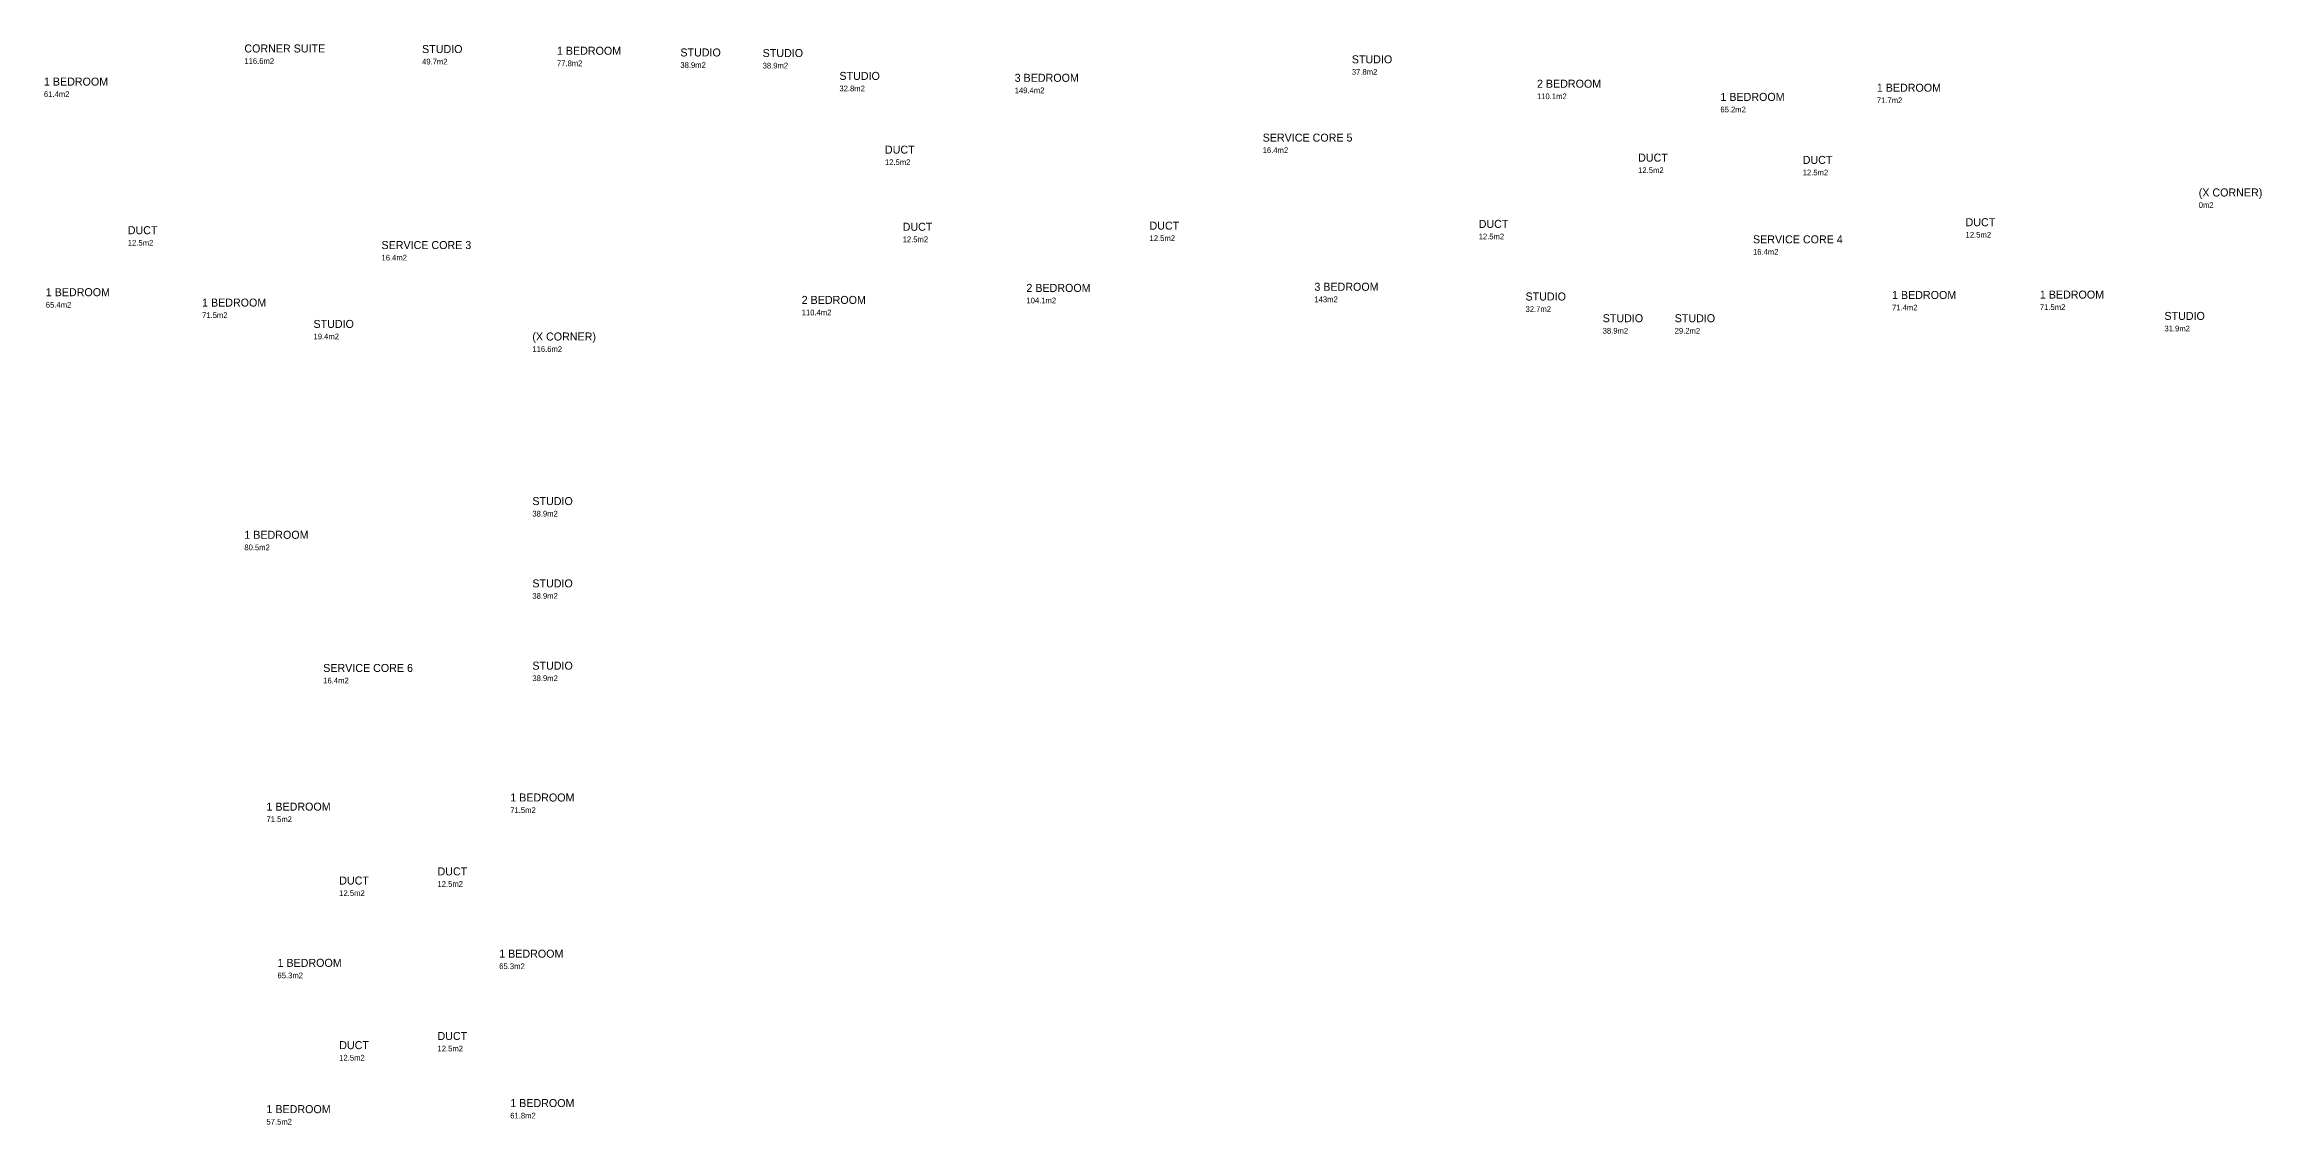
# Model space of a CAD drawing. Header units: metres. Extents: x 72 to 276, y -67 to 61.
# Drawn here: x 179.4 to 276.4, y 13.4 to 60.7 of the extents above; entities that cross this region are included whole.
import ezdxf

# ---------------------------------------------------------------- set-up
doc = ezdxf.new("R2010")
doc.units = ezdxf.units.M
doc.layers.add('A-TEXT', color=3, linetype='Continuous')

msp = doc.modelspace()

# ---------------------------------------------------------------- texts
at = {"layer": 'A-TEXT'}
for s, height, p in [('CORNER SUITE', 0.35, (188.1, 60.3)), ('STUDIO', 0.35, (195.875, 60.275)), ('1 BEDROOM', 0.35, (201.775, 60.2)), ('STUDIO', 0.35, (207.175, 60.125)), ('STUDIO', 0.35, (210.775, 60.1)), ('STUDIO', 0.35, (236.55, 59.825)), ('1 BEDROOM', 0.35, (179.333, 58.85)), ('116.6m2', 0.25, (188.1, 59.8)), ('49.7m2', 0.25, (195.875, 59.775)), ('77.8m2', 0.25, (201.775, 59.7)), ('38.9m2', 0.25, (207.175, 59.625)), ('38.9m2', 0.25, (210.775, 59.6)), ('STUDIO', 0.35, (214.133, 59.1)), ('3 BEDROOM', 0.35, (221.8, 59.017)), ('37.8m2', 0.25, (236.55, 59.325)), ('61.4m2', 0.25, (179.333, 58.35)), ('32.8m2', 0.25, (214.133, 58.6)), ('149.4m2', 0.25, (221.8, 58.517)), ('2 BEDROOM', 0.35, (244.65, 58.758)), ('110.1m2', 0.25, (244.65, 58.258)), ('1 BEDROOM', 0.35, (252.675, 58.181)), ('71.7m2', 0.25, (259.517, 58.083)), ('1 BEDROOM', 0.35, (259.517, 58.583)), ('65.2m2', 0.25, (252.675, 57.681)), ('SERVICE CORE 5', 0.35, (232.65, 56.4)), ('12.5m2', 0.25, (216.125, 55.375)), ('DUCT', 0.35, (216.125, 55.875)), ('16.4m2', 0.25, (232.65, 55.9)), ('DUCT', 0.35, (249.075, 55.525)), ('DUCT', 0.35, (256.275, 55.425)), ('12.5m2', 0.25, (249.075, 55.025)), ('12.5m2', 0.25, (256.275, 54.925)), ('(X CORNER)', 0.35, (273.6, 54)), ('(X CORNER)', 0.35, (273.6, 54)), ('0m2', 0.25, (273.6, 53.5)), ('0m2', 0.25, (273.6, 53.5)), ('DUCT', 0.35, (183, 52.35)), ('DUCT', 0.35, (216.9, 52.5)), ('DUCT', 0.35, (227.7, 52.55)), ('DUCT', 0.35, (242.1, 52.625)), ('12.5m2', 0.25, (263.4, 52.2)), ('DUCT', 0.35, (263.4, 52.7)), ('12.5m2', 0.25, (183, 51.85)), ('SERVICE CORE 3', 0.35, (194.1, 51.7)), ('16.4m2', 0.25, (194.1, 51.2)), ('12.5m2', 0.25, (216.9, 52)), ('12.5m2', 0.25, (227.7, 52.05)), ('12.5m2', 0.25, (242.1, 52.125)), ('SERVICE CORE 4', 0.35, (254.1, 51.95)), ('16.4m2', 0.25, (254.1, 51.45)), ('1 BEDROOM', 0.35, (179.413, 49.638)), ('1 BEDROOM', 0.35, (186.25, 49.183)), ('2 BEDROOM', 0.35, (212.483, 49.3)), ('2 BEDROOM', 0.35, (222.313, 49.825)), ('104.1m2', 0.25, (222.313, 49.325)), ('3 BEDROOM', 0.35, (234.912, 49.875)), ('143m2', 0.25, (234.912, 49.375)), ('STUDIO', 0.35, (244.15, 49.45)), ('1 BEDROOM', 0.35, (260.183, 49.517)), ('1 BEDROOM', 0.35, (266.65, 49.533)), ('65.4m2', 0.25, (179.413, 49.138)), ('71.5m2', 0.25, (186.25, 48.683)), ('STUDIO', 0.35, (191.125, 48.25)), ('110.4m2', 0.25, (212.483, 48.8)), ('32.7m2', 0.25, (244.15, 48.95)), ('STUDIO', 0.35, (247.525, 48.5)), ('STUDIO', 0.35, (250.675, 48.5)), ('71.4m2', 0.25, (260.183, 49.017)), ('71.5m2', 0.25, (266.65, 49.033)), ('STUDIO', 0.35, (272.1, 48.6)), ('19.4m2', 0.25, (191.125, 47.75)), ('(X CORNER)', 0.35, (200.7, 47.7)), ('38.9m2', 0.25, (247.525, 48)), ('29.2m2', 0.25, (250.675, 48)), ('31.9m2', 0.25, (272.1, 48.1)), ('116.6m2', 0.25, (200.7, 47.2)), ('STUDIO', 0.35, (200.7, 40.5)), ('38.9m2', 0.25, (200.7, 40)), ('1 BEDROOM', 0.35, (188.1, 39.025)), ('80.5m2', 0.25, (188.1, 38.525)), ('STUDIO', 0.35, (200.7, 36.9)), ('38.9m2', 0.25, (200.7, 36.4)), ('SERVICE CORE 6', 0.35, (191.55, 33.2)), ('38.9m2', 0.25, (200.7, 32.8)), ('STUDIO', 0.35, (200.7, 33.3)), ('16.4m2', 0.25, (191.55, 32.7)), ('1 BEDROOM', 0.35, (189.067, 27.133)), ('71.5m2', 0.25, (199.733, 27.033)), ('1 BEDROOM', 0.35, (199.733, 27.533)), ('71.5m2', 0.25, (189.067, 26.633)), ('DUCT', 0.35, (192.25, 23.9)), ('DUCT', 0.35, (196.55, 24.3)), ('12.5m2', 0.25, (192.25, 23.4)), ('12.5m2', 0.25, (196.55, 23.8)), ('1 BEDROOM', 0.35, (189.55, 20.3)), ('65.3m2', 0.25, (199.25, 20.2)), ('1 BEDROOM', 0.35, (199.25, 20.7)), ('65.3m2', 0.25, (189.55, 19.8)), ('DUCT', 0.35, (192.25, 16.7)), ('12.5m2', 0.25, (196.55, 16.6)), ('DUCT', 0.35, (196.55, 17.1)), ('12.5m2', 0.25, (192.25, 16.2)), ('57.5m2', 0.25, (189.067, 13.4)), ('1 BEDROOM', 0.35, (189.067, 13.9)), ('61.8m2', 0.25, (199.733, 13.667)), ('1 BEDROOM', 0.35, (199.733, 14.167))]:
    msp.add_text(s, height=height, dxfattribs=at).set_placement(p)

doc.saveas('drawing.dxf')
